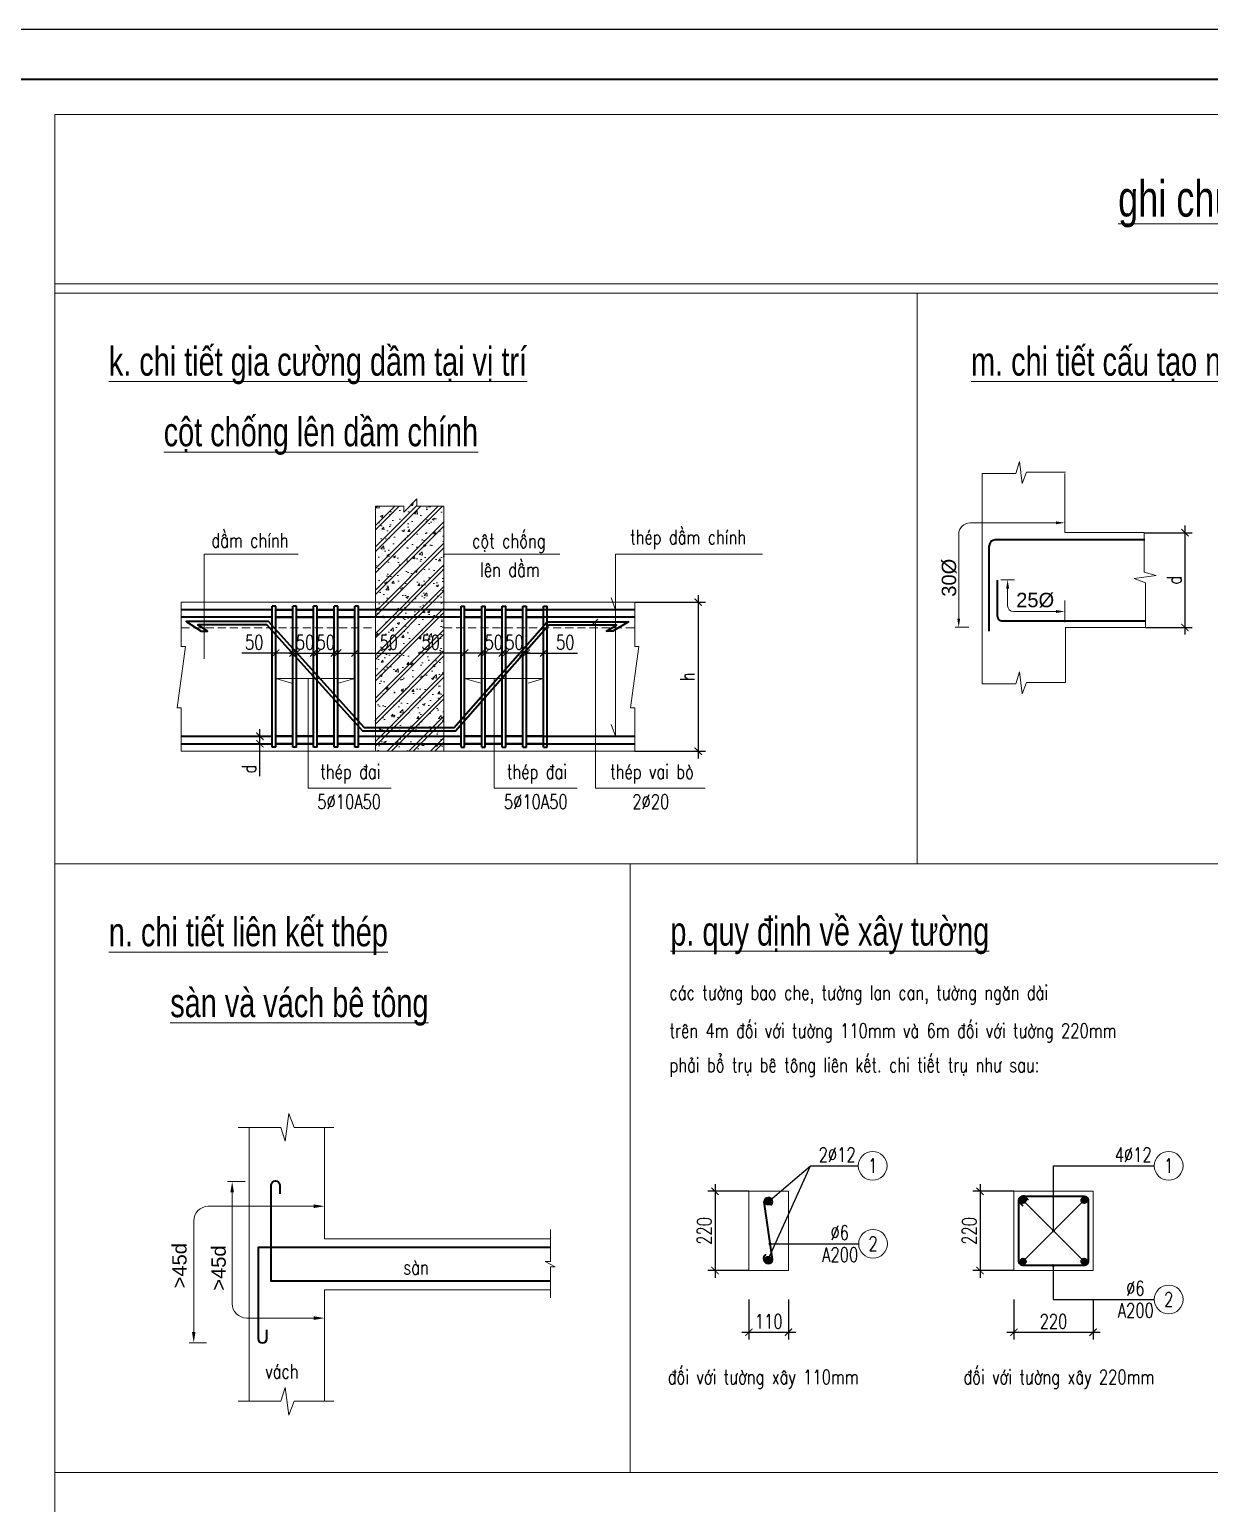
# Model space of a CAD drawing. Extents: x -1855204 to -1466800, y -1308584 to -996495.
# Drawn here: x -1638898 to -1622489, y -1038161 to -1017655 of the extents above; entities that cross this region are included whole.
import ezdxf
from ezdxf.enums import TextEntityAlignment as Align

# ---------------------------------------------------------------- set-up
doc = ezdxf.new("R2010")
doc.units = 0
doc.header["$LTSCALE"] = 150
doc.header["$PDMODE"] = 35
doc.linetypes.add('HIDDEN', pattern=[0.375, 0.25, -0.125])
doc.layers.get('Defpoints').update_dxf_attribs({"lineweight": 18})
for name, color, linetype, lineweight in [('05.Text', 253, 'Continuous', 18), ('11.Khung bo', 32, 'Continuous', 50), ('12.Khung', 36, 'Continuous', 25), ('LS-DIM', 251, 'Continuous', 13), ('LS-HATCH', 147, 'Continuous', 9), ('LS-TEXT', 60, 'Continuous', 20), ('LS-THAY', 7, 'Continuous', 20), ('LS-THEP', 3, 'Continuous', 35)]:
    doc.layers.add(name, color=color, linetype=linetype, lineweight=lineweight)
doc.layers.add('DIM', color=1, linetype='Continuous')
doc.styles.add('KCVN-LEADER', font='vnromadi.shx', dxfattribs={"width": 0.7, "height": 4})
doc.styles.add('romans.shx', font='romans.shx', dxfattribs={"width": 0.75, "bigfont": 'vns.shx'})
doc.styles.add('TRAC', font='')
doc.styles.add('vnsimpli', font='vnsimli.shx', dxfattribs={"width": 0.75})
doc.styles.get('TRAC').set_extended_font_data('VNI-Helve')
doc.dimstyles.new('D100(200)', dxfattribs={"dimtxt": 200, "dimasz": 100, "dimexe": 100, "dimexo": 0, "dimgap": 50, "dimtad": 1, "dimdec": 0, "dimdsep": 46, "dimtxsty": 'vnsimpli', "dimblk": 'ARCHTICK', "dimcen": 1, "dimdle": 100, "dimclrd": 256, "dimclre": 256, "dimclrt": 60, "dimadec": 0, "dimazin": 0, "dimtfac": 1, "dimtdec": 0, "dimtmove": 0, "dimatfit": 3, "dimfxl": 1, "dimarcsym": 0})
doc.dimstyles.new('D20', dxfattribs={"dimscale": 0, "dimtxt": 200, "dimasz": 100, "dimexe": 100, "dimexo": 1, "dimgap": 50, "dimtad": 1, "dimdec": 0, "dimlfac": 0.2, "dimdsep": 46, "dimtxsty": 'vnsimpli', "dimblk1": 'ARCHTICK', "dimblk2": 'ARCHTICK', "dimsah": 1, "dimcen": 0, "dimdle": 100, "dimclrd": 256, "dimclre": 256, "dimclrt": 60, "dimadec": 0, "dimazin": 0, "dimtfac": 0.004, "dimtdec": 0, "dimtmove": 0, "dimatfit": 3, "dimldrblk": 'ARCHTICK', "dimfxl": 1, "dimtolj": 1, "dimarcsym": 0})
doc.dimstyles.new('D25', dxfattribs={"dimscale": 0, "dimtxt": 200, "dimasz": 100, "dimexe": 100, "dimexo": 0, "dimgap": 50, "dimtad": 1, "dimdec": 0, "dimlfac": 0.25, "dimdsep": 46, "dimtxsty": 'vnsimpli', "dimblk1": 'ARCHTICK', "dimblk2": 'ARCHTICK', "dimsah": 1, "dimcen": 0, "dimdle": 100, "dimclrd": 256, "dimclre": 256, "dimclrt": 60, "dimadec": 0, "dimazin": 0, "dimtfac": 0.004, "dimtdec": 0, "dimtix": 1, "dimtmove": 2, "dimatfit": 3, "dimldrblk": 'ARCHTICK', "dimfxl": 1, "dimtolj": 1, "dimarcsym": 0})
doc.dimstyles.new('LS.GHI CHU', dxfattribs={"dimtxt": 200, "dimasz": 120, "dimexe": 120, "dimexo": 120, "dimgap": 80, "dimtad": 1, "dimdec": 0, "dimzin": 0, "dimdsep": 46, "dimtxsty": 'romans.shx', "dimblk": 'ARCHTICK', "dimcen": 0.09, "dimdle": 120, "dimclrd": 256, "dimclre": 8, "dimclrt": 7, "dimadec": 0, "dimazin": 0, "dimtfac": 1, "dimtdec": 0, "dimtofl": 0, "dimtmove": 0, "dimatfit": 3, "dimldrblk": 'ARCHTICK', "dimfxl": 1, "dimtolj": 1, "dimtzin": 0, "dimarcsym": 0})

# ---------------------------------------------------------------- blocks, each defined once
blk = doc.blocks.new('_ArchTick')
at = {"layer": 'DIM', "color": 0, "const_width": 0.15}
blk.add_lwpolyline([(-0.5, -0.5), (0.5, 0.5)], dxfattribs=at)
blk = doc.blocks.new('*D130')
at = {"layer": 'Defpoints', "color": 0, "transparency": 16777216}
for p in [(-1636512, -1027487), (-1635694, -1027487), (-1636512, -1027590)]:
    blk.add_point(p, dxfattribs=at)
at = {"layer": 'LS-DIM', "lineweight": -2, "transparency": 16777216}
for p, q in [((-1636512, -1027487), (-1635594, -1027487)), ((-1635694, -1027690), (-1635694, -1027387)), ((-1636512, -1027590), (-1635594, -1027590)), ((-1635694, -1028041), (-1635694, -1027590))]:
    blk.add_line(p, q, dxfattribs=at)
at = {"layer": 'LS-DIM', "lineweight": -2, "transparency": 16777216, "xscale": 100, "yscale": 100, "zscale": 100}
for p, rotation in [((-1635694, -1027487), 90), ((-1635694, -1027590), 270)]:
    blk.add_blockref('_ArchTick', p, dxfattribs=dict(at, rotation=rotation))
at = {"layer": 'LS-DIM', "color": 60, "transparency": 16777216, "insert": (-1635844, -1027941), "char_height": 200, "attachment_point": 5, "rotation": 90, "style": 'vnsimpli'}
blk.add_mtext('\\A1;d', dxfattribs=at)
blk = doc.blocks.new('*D131')
at = {"layer": 'Defpoints', "color": 0, "transparency": 16777216}
for p in [(-1630482, -1025622), (-1630482, -1027696), (-1629599, -1027696)]:
    blk.add_point(p, dxfattribs=at)
at = {"layer": 'LS-DIM', "lineweight": -2, "transparency": 16777216}
for p, q in [((-1630482, -1025622), (-1629499, -1025622)), ((-1629599, -1025522), (-1629599, -1027796)), ((-1630482, -1027696), (-1629499, -1027696))]:
    blk.add_line(p, q, dxfattribs=at)
at = {"layer": 'LS-DIM', "lineweight": -2, "transparency": 16777216, "xscale": 100, "yscale": 100, "zscale": 100}
for p, rotation in [((-1629599, -1025622), 90), ((-1629599, -1027696), 270)]:
    blk.add_blockref('_ArchTick', p, dxfattribs=dict(at, rotation=rotation))
at = {"layer": 'LS-DIM', "color": 60, "transparency": 16777216, "insert": (-1629749, -1026659), "char_height": 200, "attachment_point": 5, "rotation": 90, "style": 'vnsimpli'}
blk.add_mtext('h', dxfattribs=at)
blk = doc.blocks.new('*D132')
at = {"layer": 'Defpoints', "color": 0, "transparency": 16777216}
for p in [(-1631987, -1026329), (-1631987, -1026475), (-1631749, -1026475)]:
    blk.add_point(p, dxfattribs=at)
at = {"layer": 'LS-DIM', "lineweight": -2, "transparency": 16777216}
for p, q in [((-1631987, -1026475), (-1631987, -1026229)), ((-1631749, -1026475), (-1631749, -1026229)), ((-1631987, -1026329), (-1631649, -1026329)), ((-1631749, -1026329), (-1631277, -1026329))]:
    blk.add_line(p, q, dxfattribs=at)
at = {"layer": 'LS-DIM', "lineweight": -2, "transparency": 16777216, "xscale": 100, "yscale": 100, "zscale": 100, "rotation": 180}
blk.add_blockref('_ArchTick', (-1631987, -1026329), dxfattribs=at)
at = {"layer": 'LS-DIM', "lineweight": -2, "transparency": 16777216, "xscale": 100, "yscale": 100, "zscale": 100}
blk.add_blockref('_ArchTick', (-1631749, -1026329), dxfattribs=at)
at = {"layer": 'LS-DIM', "color": 60, "transparency": 16777216, "insert": (-1631448, -1026179), "char_height": 200, "attachment_point": 5, "style": 'vnsimpli'}
blk.add_mtext('50', dxfattribs=at)
blk = doc.blocks.new('*D133')
at = {"layer": 'Defpoints', "color": 0, "transparency": 16777216}
for p in [(-1632848, -1026475), (-1632610, -1026329), (-1632610, -1026475)]:
    blk.add_point(p, dxfattribs=at)
at = {"layer": 'LS-DIM', "lineweight": -2, "transparency": 16777216}
for p, q in [((-1632848, -1026475), (-1632848, -1026229)), ((-1632610, -1026475), (-1632610, -1026229)), ((-1632848, -1026329), (-1633491, -1026329)), ((-1632610, -1026329), (-1632948, -1026329))]:
    blk.add_line(p, q, dxfattribs=at)
at = {"layer": 'LS-DIM', "lineweight": -2, "transparency": 16777216, "xscale": 100, "yscale": 100, "zscale": 100, "rotation": 180}
blk.add_blockref('_ArchTick', (-1632848, -1026329), dxfattribs=at)
at = {"layer": 'LS-DIM', "lineweight": -2, "transparency": 16777216, "xscale": 100, "yscale": 100, "zscale": 100}
blk.add_blockref('_ArchTick', (-1632610, -1026329), dxfattribs=at)
at = {"layer": 'LS-DIM', "color": 60, "transparency": 16777216, "insert": (-1633320, -1026179), "char_height": 200, "attachment_point": 5, "style": 'vnsimpli'}
blk.add_mtext('50', dxfattribs=at)
blk = doc.blocks.new('*D134')
at = {"layer": 'Defpoints', "color": 0, "transparency": 16777216}
for p in [(-1632274, -1026329), (-1632274, -1026475), (-1632036, -1026475)]:
    blk.add_point(p, dxfattribs=at)
at = {"layer": 'LS-DIM', "lineweight": -2, "transparency": 16777216}
for p, q in [((-1632274, -1026475), (-1632274, -1026229)), ((-1632036, -1026475), (-1632036, -1026229)), ((-1631936, -1026329), (-1632374, -1026329))]:
    blk.add_line(p, q, dxfattribs=at)
at = {"layer": 'LS-DIM', "lineweight": -2, "transparency": 16777216, "xscale": 100, "yscale": 100, "zscale": 100, "rotation": 180}
blk.add_blockref('_ArchTick', (-1632274, -1026329), dxfattribs=at)
at = {"layer": 'LS-DIM', "lineweight": -2, "transparency": 16777216, "xscale": 100, "yscale": 100, "zscale": 100}
blk.add_blockref('_ArchTick', (-1632036, -1026329), dxfattribs=at)
at = {"layer": 'LS-DIM', "color": 60, "transparency": 16777216, "insert": (-1632155, -1026179), "char_height": 200, "attachment_point": 5, "style": 'vnsimpli'}
blk.add_mtext('50', dxfattribs=at)
blk = doc.blocks.new('*D135')
at = {"layer": 'Defpoints', "color": 0, "transparency": 16777216}
for p in [(-1632561, -1026329), (-1632561, -1026475), (-1632323, -1026475)]:
    blk.add_point(p, dxfattribs=at)
at = {"layer": 'LS-DIM', "lineweight": -2, "transparency": 16777216}
for p, q in [((-1632561, -1026475), (-1632561, -1026229)), ((-1632323, -1026475), (-1632323, -1026229)), ((-1632223, -1026329), (-1632661, -1026329))]:
    blk.add_line(p, q, dxfattribs=at)
at = {"layer": 'LS-DIM', "lineweight": -2, "transparency": 16777216, "xscale": 100, "yscale": 100, "zscale": 100, "rotation": 180}
blk.add_blockref('_ArchTick', (-1632561, -1026329), dxfattribs=at)
at = {"layer": 'LS-DIM', "lineweight": -2, "transparency": 16777216, "xscale": 100, "yscale": 100, "zscale": 100}
blk.add_blockref('_ArchTick', (-1632323, -1026329), dxfattribs=at)
at = {"layer": 'LS-DIM', "color": 60, "transparency": 16777216, "insert": (-1632442, -1026179), "char_height": 200, "attachment_point": 5, "style": 'vnsimpli'}
blk.add_mtext('50', dxfattribs=at)
blk = doc.blocks.new('*D136')
at = {"layer": 'Defpoints', "color": 0, "transparency": 16777216}
for p in [(-1635473, -1026475), (-1635234, -1026329), (-1635234, -1026475)]:
    blk.add_point(p, dxfattribs=at)
at = {"layer": 'LS-DIM', "lineweight": -2, "transparency": 16777216}
for p, q in [((-1635473, -1026475), (-1635473, -1026229)), ((-1635234, -1026475), (-1635234, -1026229)), ((-1635473, -1026329), (-1635945, -1026329)), ((-1635234, -1026329), (-1635573, -1026329))]:
    blk.add_line(p, q, dxfattribs=at)
at = {"layer": 'LS-DIM', "lineweight": -2, "transparency": 16777216, "xscale": 100, "yscale": 100, "zscale": 100, "rotation": 180}
blk.add_blockref('_ArchTick', (-1635473, -1026329), dxfattribs=at)
at = {"layer": 'LS-DIM', "lineweight": -2, "transparency": 16777216, "xscale": 100, "yscale": 100, "zscale": 100}
blk.add_blockref('_ArchTick', (-1635234, -1026329), dxfattribs=at)
at = {"layer": 'LS-DIM', "color": 60, "transparency": 16777216, "insert": (-1635773, -1026179), "char_height": 200, "attachment_point": 5, "style": 'vnsimpli'}
blk.add_mtext('50', dxfattribs=at)
blk = doc.blocks.new('*D137')
at = {"layer": 'Defpoints', "color": 0, "transparency": 16777216}
for p in [(-1634612, -1026329), (-1634612, -1026475), (-1634373, -1026475)]:
    blk.add_point(p, dxfattribs=at)
at = {"layer": 'LS-DIM', "lineweight": -2, "transparency": 16777216}
for p, q in [((-1634612, -1026475), (-1634612, -1026229)), ((-1634373, -1026475), (-1634373, -1026229)), ((-1634612, -1026329), (-1634273, -1026329)), ((-1634373, -1026329), (-1633730, -1026329))]:
    blk.add_line(p, q, dxfattribs=at)
at = {"layer": 'LS-DIM', "lineweight": -2, "transparency": 16777216, "xscale": 100, "yscale": 100, "zscale": 100, "rotation": 180}
blk.add_blockref('_ArchTick', (-1634612, -1026329), dxfattribs=at)
at = {"layer": 'LS-DIM', "lineweight": -2, "transparency": 16777216, "xscale": 100, "yscale": 100, "zscale": 100}
blk.add_blockref('_ArchTick', (-1634373, -1026329), dxfattribs=at)
at = {"layer": 'LS-DIM', "color": 60, "transparency": 16777216, "insert": (-1633902, -1026179), "char_height": 200, "attachment_point": 5, "style": 'vnsimpli'}
blk.add_mtext('50', dxfattribs=at)
blk = doc.blocks.new('*D138')
at = {"layer": 'Defpoints', "color": 0, "transparency": 16777216}
for p in [(-1635186, -1026475), (-1634947, -1026329), (-1634947, -1026475)]:
    blk.add_point(p, dxfattribs=at)
at = {"layer": 'LS-DIM', "lineweight": -2, "transparency": 16777216}
for p, q in [((-1635186, -1026475), (-1635186, -1026229)), ((-1634947, -1026475), (-1634947, -1026229)), ((-1635286, -1026329), (-1634847, -1026329))]:
    blk.add_line(p, q, dxfattribs=at)
at = {"layer": 'LS-DIM', "lineweight": -2, "transparency": 16777216, "xscale": 100, "yscale": 100, "zscale": 100, "rotation": 180}
blk.add_blockref('_ArchTick', (-1635186, -1026329), dxfattribs=at)
at = {"layer": 'LS-DIM', "lineweight": -2, "transparency": 16777216, "xscale": 100, "yscale": 100, "zscale": 100}
blk.add_blockref('_ArchTick', (-1634947, -1026329), dxfattribs=at)
at = {"layer": 'LS-DIM', "color": 60, "transparency": 16777216, "insert": (-1635067, -1026179), "char_height": 200, "attachment_point": 5, "style": 'vnsimpli'}
blk.add_mtext('50', dxfattribs=at)
blk = doc.blocks.new('*D139')
at = {"layer": 'Defpoints', "color": 0, "transparency": 16777216}
for p in [(-1634899, -1026475), (-1634660, -1026329), (-1634660, -1026475)]:
    blk.add_point(p, dxfattribs=at)
at = {"layer": 'LS-DIM', "lineweight": -2, "transparency": 16777216}
for p, q in [((-1634899, -1026475), (-1634899, -1026229)), ((-1634660, -1026475), (-1634660, -1026229)), ((-1634999, -1026329), (-1634560, -1026329))]:
    blk.add_line(p, q, dxfattribs=at)
at = {"layer": 'LS-DIM', "lineweight": -2, "transparency": 16777216, "xscale": 100, "yscale": 100, "zscale": 100, "rotation": 180}
blk.add_blockref('_ArchTick', (-1634899, -1026329), dxfattribs=at)
at = {"layer": 'LS-DIM', "lineweight": -2, "transparency": 16777216, "xscale": 100, "yscale": 100, "zscale": 100}
blk.add_blockref('_ArchTick', (-1634660, -1026329), dxfattribs=at)
at = {"layer": 'LS-DIM', "color": 60, "transparency": 16777216, "insert": (-1634779, -1026179), "char_height": 200, "attachment_point": 5, "style": 'vnsimpli'}
blk.add_mtext('50', dxfattribs=at)
blk = doc.blocks.new('*D54')
at = {"layer": 'Defpoints', "color": 0, "transparency": 16777216}
for p in [(-1623397, -1024655), (-1623373, -1025973), (-1622830, -1025973)]:
    blk.add_point(p, dxfattribs=at)
at = {"layer": 'LS-DIM', "lineweight": -2, "transparency": 16777216}
for p, q in [((-1623397, -1024655), (-1622730, -1024655)), ((-1622830, -1024555), (-1622830, -1026073)), ((-1623373, -1025973), (-1622730, -1025973))]:
    blk.add_line(p, q, dxfattribs=at)
at = {"layer": 'LS-DIM', "lineweight": -2, "transparency": 16777216, "xscale": 100, "yscale": 100, "zscale": 100}
for p, rotation in [((-1622830, -1024655), 90), ((-1622830, -1025973), 270)]:
    blk.add_blockref('_ArchTick', p, dxfattribs=dict(at, rotation=rotation))
at = {"layer": 'LS-DIM', "color": 60, "transparency": 16777216, "insert": (-1622980, -1025314), "char_height": 200, "attachment_point": 5, "rotation": 90, "style": 'vnsimpli'}
blk.add_mtext('d', dxfattribs=at)
blk = doc.blocks.new('*D42')
at = {"layer": 'Defpoints', "color": 0, "transparency": 16777216}
for p in [(-1625208, -1035322), (-1624108, -1035322), (-1624108, -1035778)]:
    blk.add_point(p, dxfattribs=at)
at = {"layer": 'LS-DIM', "lineweight": -2, "transparency": 16777216}
for p, q in [((-1625208, -1035323), (-1625208, -1035878)), ((-1624108, -1035323), (-1624108, -1035878)), ((-1625308, -1035778), (-1624008, -1035778))]:
    blk.add_line(p, q, dxfattribs=at)
at = {"layer": 'LS-DIM', "lineweight": -2, "transparency": 16777216, "xscale": 100, "yscale": 100, "zscale": 100, "rotation": 180}
blk.add_blockref('_ArchTick', (-1625208, -1035778), dxfattribs=at)
at = {"layer": 'LS-DIM', "lineweight": -2, "transparency": 16777216, "xscale": 100, "yscale": 100, "zscale": 100}
blk.add_blockref('_ArchTick', (-1624108, -1035778), dxfattribs=at)
at = {"layer": 'LS-DIM', "color": 60, "transparency": 16777216, "insert": (-1624658, -1035628), "char_height": 200, "attachment_point": 5, "style": 'vnsimpli'}
blk.add_mtext('\\A1;220', dxfattribs=at)
blk = doc.blocks.new('*D43')
at = {"layer": 'Defpoints', "color": 0, "transparency": 16777216}
for p in [(-1625208, -1033817), (-1625680, -1034919), (-1625208, -1034919)]:
    blk.add_point(p, dxfattribs=at)
at = {"layer": 'LS-DIM', "lineweight": -2, "transparency": 16777216}
for p, q in [((-1625209, -1033817), (-1625780, -1033817)), ((-1625680, -1033717), (-1625680, -1035019)), ((-1625209, -1034919), (-1625780, -1034919))]:
    blk.add_line(p, q, dxfattribs=at)
at = {"layer": 'LS-DIM', "lineweight": -2, "transparency": 16777216, "xscale": 100, "yscale": 100, "zscale": 100}
for p, rotation in [((-1625680, -1033817), 90), ((-1625680, -1034919), 270)]:
    blk.add_blockref('_ArchTick', p, dxfattribs=dict(at, rotation=rotation))
at = {"layer": 'LS-DIM', "color": 60, "transparency": 16777216, "insert": (-1625830, -1034368), "char_height": 200, "attachment_point": 5, "rotation": 90, "style": 'vnsimpli'}
blk.add_mtext('\\A1;220', dxfattribs=at)
blk = doc.blocks.new('cotthep')
at = {"layer": 'LS-THAY'}
blk.add_circle((-250, 0), 250, dxfattribs=at)
at = {"layer": 'LS-TEXT', "style": 'vnsimpli', "width": 0.75}
for tag, p in [('24`25', (446, 69)), ('10', (-250, -123)), ('A200', (440, -316))]:
    blk.add_attdef(tag, text='', height=250, dxfattribs=at).set_placement(p, align=Align.CENTER)
blk = doc.blocks.new('THEP DAM')
at = {"layer": 'LS-THEP'}
for p, q in [((-0.6, 0), (0.6, 0)), ((-0.42, 0.42), (0.42, -0.42)), ((-0.42, -0.42), (0.42, 0.42)), ((0, 0.6), (0, -0.6))]:
    blk.add_line(p, q, dxfattribs=at)
blk.add_circle((0, 0), 0.6, dxfattribs=at)
blk = doc.blocks.new('*D44')
at = {"layer": 'Defpoints', "color": 0, "transparency": 16777216}
for p in [(-1628893, -1035322), (-1628343, -1035322), (-1628343, -1035778)]:
    blk.add_point(p, dxfattribs=at)
at = {"layer": 'LS-DIM', "lineweight": -2, "transparency": 16777216}
for p, q in [((-1628893, -1035323), (-1628893, -1035878)), ((-1628343, -1035323), (-1628343, -1035878)), ((-1628993, -1035778), (-1628243, -1035778))]:
    blk.add_line(p, q, dxfattribs=at)
at = {"layer": 'LS-DIM', "lineweight": -2, "transparency": 16777216, "xscale": 100, "yscale": 100, "zscale": 100, "rotation": 180}
blk.add_blockref('_ArchTick', (-1628893, -1035778), dxfattribs=at)
at = {"layer": 'LS-DIM', "lineweight": -2, "transparency": 16777216, "xscale": 100, "yscale": 100, "zscale": 100}
blk.add_blockref('_ArchTick', (-1628343, -1035778), dxfattribs=at)
at = {"layer": 'LS-DIM', "color": 60, "transparency": 16777216, "insert": (-1628618, -1035628), "char_height": 200, "attachment_point": 5, "style": 'vnsimpli'}
blk.add_mtext('\\A1;110', dxfattribs=at)
blk = doc.blocks.new('*D45')
at = {"layer": 'Defpoints', "color": 0, "transparency": 16777216}
for p in [(-1628893, -1033817), (-1629365, -1034919), (-1628893, -1034919)]:
    blk.add_point(p, dxfattribs=at)
at = {"layer": 'LS-DIM', "lineweight": -2, "transparency": 16777216}
for p, q in [((-1628894, -1033817), (-1629465, -1033817)), ((-1629365, -1033717), (-1629365, -1035019)), ((-1628894, -1034919), (-1629465, -1034919))]:
    blk.add_line(p, q, dxfattribs=at)
at = {"layer": 'LS-DIM', "lineweight": -2, "transparency": 16777216, "xscale": 100, "yscale": 100, "zscale": 100}
for p, rotation in [((-1629365, -1033817), 90), ((-1629365, -1034919), 270)]:
    blk.add_blockref('_ArchTick', p, dxfattribs=dict(at, rotation=rotation))
at = {"layer": 'LS-DIM', "color": 60, "transparency": 16777216, "insert": (-1629515, -1034368), "char_height": 200, "attachment_point": 5, "rotation": 90, "style": 'vnsimpli'}
blk.add_mtext('\\A1;220', dxfattribs=at)
blk = doc.blocks.new('100')
at = {"layer": '11.Khung bo', "const_width": 26.7}
blk.add_lwpolyline([(1860913, -945240), (1860913, -916940), (1896063, -916940), (1896063, -945240)], close=True, dxfattribs=at)
at = {"layer": '12.Khung', "color": 1}
blk.add_lwpolyline([(1901579, -945940), (1901579, -916240), (1859580, -916240), (1859580, -945940)], close=True, dxfattribs=at)

msp = doc.modelspace()

# ---------------------------------------------------------------- hatches: boundary and pattern name
at = {"layer": 'LS-HATCH'}
h = msp.add_hatch(dxfattribs=at)
h.set_pattern_fill('CHAU-01', color=256, scale=50, style=0, pattern_type=2)
h.set_pattern_definition([(50, (-1647788.47, 12303.64), (358.63009, -31.37607), [37.5, -412.5]), (355, (-1647788.47, 12303.64), (-69.37567, 376.09607), [30, -330]), (100.4514, (-1647758.6, 12301.03), (289.25469, 344.71977), [31.8701, -350.57106]), (46.1842, (-1647788.47, 12403.64), (533.62052, -82.7595), [56.25, -618.75]), (96.6356, (-1647744, 12396.74), (467.33135, 487.05894), [47.80514, -525.8565]), (351.1842, (-1647788.47, 12403.64), (467.33097, 487.0593), [45, -495]), (21, (-1647738.47, 12378.64), (298.45353, -201.309445), [37.5, -412.5]), (326, (-1647738.47, 12378.64), (121.65767, 362.57502), [30, -330]), (71.4514, (-1647713.6, 12361.86), (420.11131, 161.26525), [31.8701, -350.57106]), (37.5, (-1647788.47, 12303.64), (6.079928, 166.446927), [0, -326, 0, -335, 0, -331.25]), (7.5, (-1647788.47, 12303.64), (131.53477, 197.205856), [0, -191, 0, -318.5, 0, -126.25]), (327.5, (-1647899.97, 12303.64), (266.911218, -11.277436), [0, -125, 0, -390, 0, -517.5]), (317.5, (-1647949.97, 12303.64), (291.593085, 50.05249), [0, -162.5, 0, -259, 0, -367.5]), (45, (-1647788.47, 12303.64), (-150.26019, 150.26019), []), (45, (-1647788.47, 12364.9), (-150.26019, 150.26019), [])])
h.paths.add_polyline_path([(-1633134.3, -1024284), (-1633511.1, -1024284), (-1633511.1, -1024184.7), (-1633694.7, -1024368), (-1633694.7, -1024284), (-1634087.2, -1024284), (-1634087.2, -1027696.1), (-1633134.3, -1027696.1)])

# ---------------------------------------------------------------- linework, layer by layer
at = {"layer": 'LS-DIM'}
for p, q in [((-1624501.3, -1024471.7), (-1624501.3, -1024467.3)), ((-1625976.4, -1025850.2), (-1625976.4, -1024678.8)), ((-1624622.1, -1024517.7), (-1625815.3, -1024517.7)), ((-1636469, -1024955.4), (-1636469, -1026410.2)), ((-1635159.7, -1024955.4), (-1636469, -1024955.4)), ((-1631523.8, -1024955.4), (-1633134.3, -1024955.4)), ((-1630748.8, -1024955.4), (-1630748.8, -1027486.7)), ((-1628707, -1024955.4), (-1630748.8, -1024955.4)), ((-1625390.9, -1025310.7), (-1625200.7, -1025310.7)), ((-1625296.4, -1025431.6), (-1625296.4, -1025671.4)), ((-1624501.3, -1025900.4), (-1624501.3, -1025600.7)), ((-1631063.7, -1025925.4), (-1630993.5, -1025859.2)), ((-1624622.1, -1025751.9), (-1625215.8, -1025751.9)), ((-1625833.4, -1025971), (-1626026.7, -1025971)), ((-1635472.8, -1026685.1), (-1634373.2, -1026685.1)), ((-1631748.7, -1026685.1), (-1632848.3, -1026685.1))]:
    msp.add_line(p, q, dxfattribs=at)
at = {"layer": 'LS-DIM', "linetype": 'ByBlock'}
for p, q in [((-1630748.8, -1025727.5), (-1630810.9, -1025562.4)), ((-1635472.8, -1026685.1), (-1635256.7, -1026747.2)), ((-1634373.2, -1026685.1), (-1634600, -1026747.2)), ((-1632848.3, -1026685.1), (-1632621.5, -1026747.2)), ((-1631748.7, -1026685.1), (-1631964.8, -1026747.2)), ((-1630748.8, -1027486.7), (-1630810.9, -1027321.6))]:
    msp.add_line(p, q, dxfattribs=at)
at = {"layer": 'LS-DIM', "ltscale": 0.01}
for p, q in [((-1624231.8, -1033942.5), (-1625082.4, -1034792.5)), ((-1625082.4, -1033942.5), (-1624231.8, -1034792.5))]:
    msp.add_line(p, q, dxfattribs=at)
at = {"layer": 'LS-DIM'}
for points in [[(-1625651.7, -1023833.5), (-1625181.4, -1023833.5), (-1625132.1, -1023666.3), (-1625092.7, -1023971.2), (-1625033.7, -1023813.9), (-1624493.4, -1023813.9)], [(-1623396.8, -1024654.7), (-1623396.8, -1025203.4), (-1623229.5, -1025252.7), (-1623534.5, -1025292), (-1623377.1, -1025351.1), (-1623377.1, -1025973.1)], [(-1636786.7, -1027696.1), (-1636786.7, -1027092.1), (-1636843.7, -1027092.1), (-1636729.8, -1026240.4), (-1636786.7, -1026240.4), (-1636786.7, -1025621.8)], [(-1630481.5, -1027696.1), (-1630481.5, -1027092.1), (-1630538.5, -1027092.1), (-1630424.6, -1026240.4), (-1630481.5, -1026240.4), (-1630481.5, -1025621.8)], [(-1629503.5, -1028211.3), (-1631029.2, -1028211.3), (-1631029.2, -1025892.9)], [(-1633870.5, -1028211.3), (-1635022.1, -1028211.3), (-1635022.1, -1026685.1)], [(-1631282, -1028211.3), (-1632434, -1028211.3), (-1632434, -1026685.1)], [(-1625651.7, -1026756.9), (-1625181.4, -1026756.9), (-1625132.1, -1026589.6), (-1625092.7, -1026894.6), (-1625033.7, -1026737.2), (-1624493.4, -1026737.2)], [(-1635994.5, -1032928.3), (-1635403.9, -1032928.3), (-1635342.1, -1033119.8), (-1635292.6, -1032736.8), (-1635218.4, -1032928.3), (-1634666.6, -1032928.3)], [(-1635900.1, -1033681.7), (-1636142.8, -1033681.7)], [(-1631654.8, -1034346.9), (-1631654.8, -1034793.4), (-1631727.5, -1034793.4), (-1631588, -1034866.2), (-1631654.8, -1034866.2), (-1631654.8, -1035297.3)], [(-1636434.7, -1035924.4), (-1636677.4, -1035924.4)], [(-1635994.5, -1036738.7), (-1635403.9, -1036738.7), (-1635342.1, -1036547.2), (-1635292.6, -1036930.2), (-1635218.4, -1036738.7), (-1634666.6, -1036738.7)]]:
    msp.add_lwpolyline(points, dxfattribs=at)
for points in [[(-1634945.1, -1035581.1), (-1635877.3, -1035581.1, -0.4142136), (-1636079.6, -1035378.8), (-1636079.6, -1033833.4)], [(-1634945.1, -1034025), (-1636411.9, -1034025, 0.4142136), (-1636614.2, -1034227.3), (-1636614.2, -1035772.7)]]:
    msp.add_lwpolyline(points, format="xyb", dxfattribs=at)
for centre, radius, start, end in [((-1625815.3, -1024678.8), 161.1, 90, 180), ((-1625215.8, -1025671.4), 80.5, 180, 270)]:
    msp.add_arc(centre, radius, start, end, dxfattribs=at)
for points in [[(-1624622.1, -1024497.6), (-1624622.1, -1024537.8), (-1624501.3, -1024517.7)], [(-1625316.5, -1025431.6), (-1625276.2, -1025431.6), (-1625296.4, -1025310.7)], [(-1625996.5, -1025850.2), (-1625956.3, -1025850.2), (-1625976.4, -1025971)], [(-1624622.1, -1025731.8), (-1624622.1, -1025772), (-1624501.3, -1025751.9)], [(-1636104.9, -1033833.4), (-1636054.3, -1033833.4), (-1636079.6, -1033681.7)], [(-1634945.1, -1033999.7), (-1634945.1, -1034050.3), (-1634793.4, -1034025)], [(-1634945.1, -1035606.4), (-1634945.1, -1035555.8), (-1634793.4, -1035581.1)], [(-1636639.5, -1035772.7), (-1636588.9, -1035772.7), (-1636614.2, -1035924.4)]]:
    msp.add_solid(points, dxfattribs=at)
at = {"layer": 'LS-THAY'}
for p, q in [((-1638545.3, -1021191.2), (-1605655.8, -1021191.2)), ((-1638545.3, -1021321.3), (-1605655.8, -1021321.3)), ((-1626555.1, -1029259.5), (-1626555.1, -1021321.3)), ((-1625651.7, -1026756.9), (-1625651.7, -1023833.5)), ((-1624501.3, -1024654.7), (-1624501.3, -1023831.4)), ((-1634087.2, -1024284), (-1634087.2, -1027696.1)), ((-1633134.3, -1027696.1), (-1633134.3, -1024284)), ((-1624501.3, -1024654.7), (-1623396.8, -1024654.7)), ((-1636786.7, -1025621.8), (-1630481.5, -1025621.8)), ((-1624493.4, -1025973.1), (-1623373.2, -1025973.1)), ((-1624493.4, -1026737.2), (-1624493.4, -1025973.1)), ((-1636786.7, -1027696.1), (-1630481.5, -1027696.1)), ((-1634087.2, -1027696.1), (-1633134.3, -1027696.1)), ((-1638545.3, -1029259.5), (-1605655.8, -1029259.5)), ((-1630545.2, -1029259.5), (-1630545.2, -1037730)), ((-1635841.3, -1032928.3), (-1635841.3, -1036738.7)), ((-1634793.4, -1032928.3), (-1634793.4, -1034478.7)), ((-1634793.4, -1033961.8), (-1634793.4, -1034257.5)), ((-1634793.4, -1033967.3), (-1634793.4, -1033961.8)), ((-1634793.4, -1034478.7), (-1631654.8, -1034478.7)), ((-1634793.4, -1035188.3), (-1634793.4, -1036738.7)), ((-1634793.4, -1035188.3), (-1631654.8, -1035188.3)), ((-1634793.4, -1035644.3), (-1634793.4, -1035348.6)), ((-1638545.3, -1037730), (-1622100.6, -1037730))]:
    msp.add_line(p, q, dxfattribs=at)
at = {"layer": 'LS-THAY', "linetype": 'HIDDEN', "ltscale": 3}
for p, q in [((-1636786.7, -1025977.7), (-1634087.2, -1025977.7)), ((-1633134.3, -1025977.7), (-1630481.5, -1025977.7))]:
    msp.add_line(p, q, dxfattribs=at)
at = {"layer": 'LS-THAY'}
for points in [[(-1638545.3, -1018838.5), (-1605655.8, -1018838.5), (-1605655.8, -1046205.7), (-1638545.3, -1046205.7)], [(-1628893.1, -1034918.5), (-1628343.1, -1034918.5), (-1628343.1, -1033816.5), (-1628893.1, -1033816.5)], [(-1625208.4, -1034918.5), (-1624108.4, -1034918.5), (-1624108.4, -1033816.5), (-1625208.4, -1033816.5)]]:
    msp.add_lwpolyline(points, close=True, dxfattribs=at)
msp.add_lwpolyline([(-1633134.3, -1024284), (-1633511.1, -1024284), (-1633511.1, -1024184.7), (-1633694.7, -1024368), (-1633694.7, -1024284), (-1634087.2, -1024284), (-1634087.2, -1027696.1), (-1633134.3, -1027696.1), (-1633134.3, -1024284)], dxfattribs=at)
at = {"layer": 'LS-THEP'}
for p, q in [((-1625551.2, -1026026), (-1625551.2, -1024835.8)), ((-1623390.4, -1024755.2), (-1625470.6, -1024755.2)), ((-1625438.9, -1025820.9), (-1625438.9, -1025317.4)), ((-1635521.5, -1027639.2), (-1635521.5, -1025678.8)), ((-1635472.8, -1025678.8), (-1635521.5, -1025678.8)), ((-1635472.8, -1025678.8), (-1635521.5, -1025678.8)), ((-1635472.8, -1027639.2), (-1635472.8, -1025678.8)), ((-1635234.5, -1027639.2), (-1635234.5, -1025678.8)), ((-1635185.8, -1025678.8), (-1635234.5, -1025678.8)), ((-1635185.8, -1025678.8), (-1635234.5, -1025678.8)), ((-1635185.8, -1027639.2), (-1635185.8, -1025678.8)), ((-1634947.4, -1027639.2), (-1634947.4, -1025678.8)), ((-1634898.7, -1025678.8), (-1634947.4, -1025678.8)), ((-1634898.7, -1027639.2), (-1634898.7, -1025678.8)), ((-1634660.3, -1027639.2), (-1634660.3, -1025678.8)), ((-1634611.6, -1025678.8), (-1634660.3, -1025678.8)), ((-1634611.6, -1027639.2), (-1634611.6, -1025678.8)), ((-1634373.2, -1027639.2), (-1634373.2, -1025678.8)), ((-1634324.5, -1025678.8), (-1634373.2, -1025678.8)), ((-1634324.5, -1027639.2), (-1634324.5, -1025678.8)), ((-1632897, -1027639.2), (-1632897, -1025678.8)), ((-1632897, -1025678.8), (-1632848.3, -1025678.8)), ((-1632848.3, -1027639.2), (-1632848.3, -1025678.8)), ((-1632609.9, -1027639.2), (-1632609.9, -1025678.8)), ((-1632609.9, -1025678.8), (-1632561.2, -1025678.8)), ((-1632561.2, -1027639.2), (-1632561.2, -1025678.8)), ((-1632322.8, -1027639.2), (-1632322.8, -1025678.8)), ((-1632322.8, -1025678.8), (-1632274.1, -1025678.8)), ((-1632274.1, -1027639.2), (-1632274.1, -1025678.8)), ((-1632035.7, -1027639.2), (-1632035.7, -1025678.8)), ((-1632035.7, -1025678.8), (-1631987, -1025678.8)), ((-1632035.7, -1025678.8), (-1631987, -1025678.8)), ((-1631987, -1027639.2), (-1631987, -1025678.8)), ((-1631748.7, -1027639.2), (-1631748.7, -1025678.8)), ((-1631748.7, -1025678.8), (-1631700, -1025678.8)), ((-1631748.7, -1025678.8), (-1631700, -1025678.8)), ((-1631700, -1027639.2), (-1631700, -1025678.8)), ((-1635521.5, -1025727.5), (-1636786.7, -1025727.5)), ((-1635521.5, -1025831.2), (-1636786.7, -1025831.2)), ((-1635472.8, -1025727.5), (-1635234.5, -1025727.5)), ((-1635234.5, -1025727.5), (-1635472.8, -1025727.5)), ((-1635472.8, -1025831.2), (-1635234.5, -1025831.2)), ((-1635234.5, -1025831.2), (-1635472.8, -1025831.2)), ((-1635185.8, -1025727.5), (-1634947.4, -1025727.5)), ((-1634947.4, -1025727.5), (-1635185.8, -1025727.5)), ((-1635185.8, -1025831.2), (-1634947.4, -1025831.2)), ((-1634947.4, -1025831.2), (-1635185.8, -1025831.2)), ((-1634898.7, -1025727.5), (-1634660.3, -1025727.5)), ((-1634660.3, -1025727.5), (-1634898.7, -1025727.5)), ((-1634898.7, -1025831.2), (-1634660.3, -1025831.2)), ((-1634660.3, -1025831.2), (-1634898.7, -1025831.2)), ((-1634611.6, -1025727.5), (-1634373.2, -1025727.5)), ((-1634373.2, -1025727.5), (-1634611.6, -1025727.5)), ((-1634611.6, -1025831.2), (-1634373.2, -1025831.2)), ((-1634373.2, -1025831.2), (-1634611.6, -1025831.2)), ((-1632897, -1025727.5), (-1634324.5, -1025727.5)), ((-1632897, -1025831.2), (-1634324.5, -1025831.2)), ((-1632609.9, -1025727.5), (-1632848.3, -1025727.5)), ((-1632848.3, -1025727.5), (-1632609.9, -1025727.5)), ((-1632609.9, -1025831.2), (-1632848.3, -1025831.2)), ((-1632848.3, -1025831.2), (-1632609.9, -1025831.2)), ((-1632561.2, -1025727.5), (-1632322.8, -1025727.5)), ((-1632322.8, -1025727.5), (-1632561.2, -1025727.5)), ((-1632561.2, -1025831.2), (-1632322.8, -1025831.2)), ((-1632322.8, -1025831.2), (-1632561.2, -1025831.2)), ((-1632035.7, -1025727.5), (-1632274.1, -1025727.5)), ((-1632274.1, -1025727.5), (-1632035.7, -1025727.5)), ((-1632035.7, -1025831.2), (-1632274.1, -1025831.2)), ((-1632274.1, -1025831.2), (-1632035.7, -1025831.2)), ((-1631987, -1025727.5), (-1631748.7, -1025727.5)), ((-1631748.7, -1025727.5), (-1631987, -1025727.5)), ((-1631987, -1025831.2), (-1631748.7, -1025831.2)), ((-1631748.7, -1025831.2), (-1631987, -1025831.2)), ((-1630481.5, -1025727.5), (-1631946.7, -1025727.5)), ((-1630481.5, -1025831.2), (-1631946.7, -1025831.2)), ((-1625380.3, -1025879.6), (-1623377.1, -1025879.6)), ((-1636786.7, -1027486.7), (-1635521.5, -1027486.7)), ((-1635234.5, -1027486.7), (-1635472.8, -1027486.7)), ((-1635472.8, -1027486.7), (-1635234.5, -1027486.7)), ((-1634947.4, -1027486.7), (-1635185.8, -1027486.7)), ((-1635185.8, -1027486.7), (-1634947.4, -1027486.7)), ((-1634660.3, -1027486.7), (-1634898.7, -1027486.7)), ((-1634898.7, -1027486.7), (-1634660.3, -1027486.7)), ((-1634373.2, -1027486.7), (-1634611.6, -1027486.7)), ((-1634611.6, -1027486.7), (-1634373.2, -1027486.7)), ((-1634324.5, -1027486.7), (-1632897, -1027486.7)), ((-1632848.3, -1027486.7), (-1632609.9, -1027486.7)), ((-1632609.9, -1027486.7), (-1632848.3, -1027486.7)), ((-1632322.8, -1027486.7), (-1632561.2, -1027486.7)), ((-1632561.2, -1027486.7), (-1632322.8, -1027486.7)), ((-1632274.1, -1027486.7), (-1632035.7, -1027486.7)), ((-1632035.7, -1027486.7), (-1632274.1, -1027486.7)), ((-1631748.7, -1027486.7), (-1631987, -1027486.7)), ((-1631987, -1027486.7), (-1631748.7, -1027486.7)), ((-1631946.7, -1027486.7), (-1630481.5, -1027486.7)), ((-1636786.7, -1027590.5), (-1635521.5, -1027590.5)), ((-1635472.8, -1027639.2), (-1635521.5, -1027639.2)), ((-1635234.5, -1027590.5), (-1635472.8, -1027590.5)), ((-1635472.8, -1027590.5), (-1635234.5, -1027590.5)), ((-1635185.8, -1027639.2), (-1635234.5, -1027639.2)), ((-1634947.4, -1027590.5), (-1635185.8, -1027590.5)), ((-1635185.8, -1027590.5), (-1634947.4, -1027590.5)), ((-1634898.7, -1027639.2), (-1634947.4, -1027639.2)), ((-1634660.3, -1027590.5), (-1634898.7, -1027590.5)), ((-1634898.7, -1027590.5), (-1634660.3, -1027590.5)), ((-1634611.6, -1027639.2), (-1634660.3, -1027639.2)), ((-1634373.2, -1027590.5), (-1634611.6, -1027590.5)), ((-1634611.6, -1027590.5), (-1634373.2, -1027590.5)), ((-1634324.5, -1027639.2), (-1634373.2, -1027639.2)), ((-1634324.5, -1027590.5), (-1632897, -1027590.5)), ((-1632897, -1027639.2), (-1632848.3, -1027639.2)), ((-1632848.3, -1027590.5), (-1632609.9, -1027590.5)), ((-1632609.9, -1027590.5), (-1632848.3, -1027590.5)), ((-1632609.9, -1027639.2), (-1632561.2, -1027639.2)), ((-1632322.8, -1027590.5), (-1632561.2, -1027590.5)), ((-1632561.2, -1027590.5), (-1632322.8, -1027590.5)), ((-1632322.8, -1027639.2), (-1632274.1, -1027639.2)), ((-1632274.1, -1027590.5), (-1632035.7, -1027590.5)), ((-1632035.7, -1027590.5), (-1632274.1, -1027590.5)), ((-1632035.7, -1027639.2), (-1631987, -1027639.2)), ((-1631748.7, -1027590.5), (-1631987, -1027590.5)), ((-1631987, -1027590.5), (-1631748.7, -1027590.5)), ((-1631946.7, -1027590.5), (-1630481.5, -1027590.5)), ((-1631748.7, -1027639.2), (-1631700, -1027639.2)), ((-1625059.2, -1033886.5), (-1625082.4, -1033886.5)), ((-1625006.1, -1033939.7), (-1625059.2, -1033886.5)), ((-1628566.3, -1034765.2), (-1628683.1, -1033964.7)), ((-1625138.4, -1033942.5), (-1625138.4, -1033965.6)), ((-1625138.4, -1033965.6), (-1625085.2, -1034018.8))]:
    msp.add_line(p, q, dxfattribs=at)
for points in [[(-1632995.5, -1027367.5), (-1634241.2, -1027367.5), (-1635574.5, -1025889.6), (-1636717.7, -1025889.6), (-1636511.7, -1026025.7), (-1636424.7, -1026025.7), (-1636558.1, -1025937.6)], [(-1632995.5, -1027367.5), (-1631700, -1025892.9), (-1630570.3, -1025892.9), (-1630783.8, -1026025.7), (-1630873.8, -1026025.7), (-1630737.4, -1025940.9), (-1631678.3, -1025940.9), (-1632973.8, -1027415.5), (-1634262.6, -1027415.5), (-1635595.9, -1025937.6), (-1636558.1, -1025937.6), (-1636557.9, -1025937.7)]]:
    msp.add_lwpolyline(points, dxfattribs=at)
for points in [[(-1631654.8, -1035066.9), (-1634611.3, -1035066.9), (-1635537.8, -1035066.9), (-1635537.8, -1033732, -1), (-1635416.4, -1033732), (-1635416.4, -1033853.3)], [(-1631654.8, -1034600.1), (-1634793.4, -1034600.1), (-1635719.9, -1034600.1), (-1635719.9, -1035866.5, 1), (-1635598.5, -1035866.5), (-1635598.5, -1035745.1)]]:
    msp.add_lwpolyline(points, format="xyb", dxfattribs=at)
msp.add_lwpolyline([(-1625082.4, -1033886.5), (-1624231.8, -1033886.5, -0.4142136), (-1624175.9, -1033942.5), (-1624175.9, -1034792.6, -0.4142136), (-1624231.8, -1034848.5), (-1625082.4, -1034848.5, -0.4142136), (-1625138.4, -1034792.6), (-1625138.4, -1033942.5, -0.4142136)], format="xyb", close=True, dxfattribs=at)
for centre, radius, start, end in [((-1625470.6, -1024835.8), 80.5, 90, 180), ((-1625380.3, -1025820.9), 58.6, 180, 270), ((-1628624.7, -1033964.7), 58.4, 90, 180), ((-1628624.5, -1033964.1), 57.9, 307.1983, 90.23309), ((-1625082.4, -1033942.5), 56, 90, 180), ((-1628620.4, -1034754.7), 69, 121.76677, 266.40064), ((-1628624.7, -1034765.2), 58.4, 270, 0)]:
    msp.add_arc(centre, radius, start, end, dxfattribs=at)

# ---------------------------------------------------------------- block references
at = {"layer": '05.Text', "xscale": 0.991454545641318, "yscale": 0.991454545641318, "zscale": 0.9914545456793755}
msp.add_blockref('100', (-3484959.3, -109244.3), dxfattribs=at)
at = {"layer": 'LS-DIM'}
ref = msp.add_blockref('cotthep', (-1627373.5, -1033463.7), dxfattribs=dict(at, xscale=-0.7999999998137355, yscale=0.7999999998137355, zscale=0.8))
ref.add_attrib('10', '1', dxfattribs={"layer": 'LS-TEXT', "height": 200, "style": 'vnsimpli', "width": 0.75}).set_placement((-1627173.5, -1033562.3), align=Align.CENTER)
ref.add_attrib('24`25', '2`12', dxfattribs={"layer": 'LS-TEXT', "height": 200, "style": 'vnsimpli', "width": 0.75}).set_placement((-1627666.6, -1033408.3), align=Align.CENTER)
ref = msp.add_blockref('cotthep', (-1623257, -1033463.7), dxfattribs=dict(at, xscale=-0.7999999998137355, yscale=0.7999999998137355, zscale=0.8))
ref.add_attrib('10', '1', dxfattribs={"layer": 'LS-TEXT', "height": 200, "style": 'vnsimpli', "width": 0.75}).set_placement((-1623057, -1033562.3), align=Align.CENTER)
ref.add_attrib('24`25', '4`12', dxfattribs={"layer": 'LS-TEXT', "height": 200, "style": 'vnsimpli', "width": 0.75}).set_placement((-1623550, -1033408.3), align=Align.CENTER)
ref = msp.add_blockref('cotthep', (-1627367.5, -1034547.4), dxfattribs=dict(at, xscale=-0.7999999998137355, yscale=0.7999999998137355, zscale=0.8))
ref.add_attrib('10', '2', dxfattribs={"layer": 'LS-TEXT', "height": 200, "style": 'vnsimpli', "width": 0.75}).set_placement((-1627167.5, -1034646.1), align=Align.CENTER)
ref.add_attrib('24`25', '%%C6', dxfattribs={"layer": 'LS-TEXT', "height": 200, "style": 'vnsimpli', "width": 0.75}).set_placement((-1627631, -1034492), align=Align.CENTER)
ref.add_attrib('A200', 'A200', dxfattribs={"layer": 'LS-TEXT', "height": 200, "style": 'vnsimpli', "width": 0.75}).set_placement((-1627624.9, -1034800), align=Align.CENTER)
ref = msp.add_blockref('cotthep', (-1623257, -1035322.4), dxfattribs=dict(at, xscale=-0.7999999998137355, yscale=0.7999999998137355, zscale=0.8))
ref.add_attrib('10', '2', dxfattribs={"layer": 'LS-TEXT', "height": 200, "style": 'vnsimpli', "width": 0.75}).set_placement((-1623057, -1035421.1), align=Align.CENTER)
ref.add_attrib('24`25', '%%C6', dxfattribs={"layer": 'LS-TEXT', "height": 200, "style": 'vnsimpli', "width": 0.75}).set_placement((-1623520.5, -1035267), align=Align.CENTER)
ref.add_attrib('A200', 'A200', dxfattribs={"layer": 'LS-TEXT', "height": 200, "style": 'vnsimpli', "width": 0.75}).set_placement((-1623514.3, -1035575), align=Align.CENTER)
at = {"layer": 'LS-THEP', "xscale": 63.63636363809928, "yscale": 63.63636363809928, "zscale": 63.63636363805123, "rotation": 180}
for p in [(-1625082.4, -1033942.5), (-1624231.8, -1033942.5), (-1628624.7, -1033964.7), (-1628624.7, -1034765.2), (-1625082.4, -1034792.5), (-1624231.8, -1034792.5)]:
    msp.add_blockref('THEP DAM', p, dxfattribs=at)

# ---------------------------------------------------------------- texts
at = {"layer": 'LS-TEXT', "style": 'KCVN-LEADER', "width": 0.75}
msp.add_text('%%Ughi chó chung', height=500, dxfattribs=at).set_placement((-1622197.5, -1020258.8), align=Align.CENTER)
at = {"layer": 'LS-TEXT', "color": 60, "style": 'KCVN-LEADER', "width": 0.75}
for s, p in [('%%Uk. chi tiÕt gia c\xadêng dÇm t¹i vÞ trÝ', (-1637794.7, -1022270.7)), ('%%Um. chi tiÕt cÊu t¹o nót khung', (-1625804.5, -1022270.7)), ('%%Ucét chèng lªn dÇm chÝnh', (-1637031.6, -1023252.7)), ('%%Un. chi tiÕt liªn kÕt thÐp', (-1637794.7, -1030209)), ('%%Up. quy ®Þnh vÒ x©y t\xadêng', (-1629986, -1030198.7)), ('%%Usµn vµ v¸ch bª t«ng', (-1636940.2, -1031194.5))]:
    msp.add_text(s, height=400, dxfattribs=at).set_placement(p, align=Align.MIDDLE_LEFT)
at = {"layer": 'LS-TEXT', "style": 'vnsimpli', "width": 0.75}
for s, p in [('dÇm chÝnh', (-1635833, -1024732)), ('cét chèng', (-1632232.4, -1024773)), ('thÐp dÇm chÝnh', (-1629740.2, -1024720.9)), ('lªn dÇm ', (-1632166.4, -1025140.4)), ('thÐp ®ai', (-1634436.8, -1028007.7)), ('thÐp ®ai', (-1631841.8, -1028007.7)), ('thÐp vai bß', (-1630242.3, -1028007.7)), ('5`10A50', (-1634453, -1028398.2)), ('5`10A50', (-1631858, -1028398.2)), ('2`20', (-1630258.5, -1028398.2))]:
    msp.add_text(s, height=200, dxfattribs=at).set_placement(p, align=Align.MIDDLE)
for s, p in [('c¸c t\xadêng bao che, t\xadêng lan can, t\xadêng ng¨n dµi', (-1629998.7, -1031052.1)), ('trªn 4m ®èi víi t\xadêng 110mm vµ 6m ®èi víi t\xadêng 220mm', (-1629998.7, -1031582.3)), ('ph¶i bæ trô bª t«ng liªn kÕt. chi tiÕt trô nh\xad sau:', (-1629998.7, -1032059)), ('®èi víi t\xadêng x©y 110mm', (-1630022.6, -1036399.5)), ('®èi víi t\xadêng x©y 220mm', (-1625910.9, -1036399.5))]:
    msp.add_text(s, height=200, dxfattribs=at).set_placement(p, align=Align.MIDDLE_LEFT)
for s, p in [('sµn', (-1633699.9, -1034974.2)), ('v¸ch', (-1635619.5, -1036420))]:
    msp.add_text(s, height=200, dxfattribs=at).set_placement(p)
at = {"layer": 'LS-TEXT', "char_height": 200, "attachment_point": 5, "rotation": 90, "style": 'TRAC'}
for s, insert in [('30Þ', (-1626108.8, -1025281.7)), ('>45d', (-1636812.2, -1034852.6)), ('>45d', (-1636267.4, -1034885.2))]:
    msp.add_mtext(s, dxfattribs=dict(at, insert=insert))
at = {"layer": 'LS-TEXT', "insert": (-1624912.9, -1025595.4), "char_height": 200, "attachment_point": 5, "style": 'TRAC'}
msp.add_mtext('25Þ', dxfattribs=at)

# ---------------------------------------------------------------- dimensions: what is measured, and where the dimension line sits
at = {"layer": 'LS-DIM'}
for base, p1, p2, text, picture, middle in [((-1622830.3, -1025973.1), (-1623396.8, -1024654.7), (-1623373.2, -1025973.1), 'd', '*D54', (-1622980.3, -1025313.9)), ((-1629599.5, -1027696.1), (-1630481.5, -1025621.8), (-1630481.5, -1027696.1), 'h', '*D131', (-1629749.5, -1026659))]:
    dim = msp.add_linear_dim(base=base, p1=p1, p2=p2, angle=90, text=text, dimstyle='D100(200)', dxfattribs=at)
    dim.commit()
    dim.dimension.update_dxf_attribs({"geometry": picture, "text_midpoint": middle})
for base, p1, p2, picture, middle in [((-1635234.5, -1026329.1), (-1635472.8, -1026475.2), (-1635234.5, -1026475.2), '*D136', (-1635773.1, -1026329.1)), ((-1634947.4, -1026329.1), (-1635185.8, -1026475.2), (-1634947.4, -1026475.2), '*D138', (-1635066.6, -1026329.1)), ((-1634660.3, -1026329.1), (-1634898.7, -1026475.2), (-1634660.3, -1026475.2), '*D139', (-1634779.5, -1026329.1)), ((-1632609.9, -1026329.1), (-1632848.3, -1026475.2), (-1632609.9, -1026475.2), '*D133', (-1633319.9, -1026329.1))]:
    dim = msp.add_linear_dim(base=base, p1=p1, p2=p2, text='50', dimstyle='D100(200)', dxfattribs=at)
    dim.commit()
    dim.dimension.update_dxf_attribs({"geometry": picture, "text_midpoint": middle, "dimtype": 160})
for base, p1, p2, picture, middle in [((-1634611.6, -1026329.1), (-1634373.2, -1026475.2), (-1634611.6, -1026475.2), '*D137', (-1633901.5, -1026329.1)), ((-1632561.2, -1026329.1), (-1632322.8, -1026475.2), (-1632561.2, -1026475.2), '*D135', (-1632442, -1026329.1)), ((-1632274.1, -1026329.1), (-1632035.7, -1026475.2), (-1632274.1, -1026475.2), '*D134', (-1632154.9, -1026329.1)), ((-1631987, -1026329.1), (-1631748.6, -1026475.2), (-1631987, -1026475.2), '*D132', (-1631448.4, -1026329.1))]:
    dim = msp.add_linear_dim(base=base, p1=p1, p2=p2, angle=180, text='50', dimstyle='D100(200)', dxfattribs=at)
    dim.commit()
    dim.dimension.update_dxf_attribs({"geometry": picture, "text_midpoint": middle, "dimtype": 160})
dim = msp.add_linear_dim(base=(-1635693.8, -1027486.7), p1=(-1636511.8, -1027590.5), p2=(-1636511.8, -1027486.7), angle=90, text='d', dimstyle='D25', override={"dimscale": 1, "dimtmove": 1}, dxfattribs=at)
dim.commit()
dim.dimension.update_dxf_attribs({"geometry": '*D130', "text_midpoint": (-1635693.8, -1027941.1), "dimtype": 160})
for base, p1, p2, picture, middle in [((-1629365.2, -1034918.5), (-1628893.1, -1033816.5), (-1628893.1, -1034918.5), '*D45', (-1629515.2, -1034367.5)), ((-1625680.5, -1034918.5), (-1625208.4, -1033816.5), (-1625208.4, -1034918.5), '*D43', (-1625830.5, -1034367.5))]:
    dim = msp.add_linear_dim(base=base, p1=p1, p2=p2, angle=90, dimstyle='D20', override={"dimscale": 1}, dxfattribs=at)
    dim.commit()
    dim.dimension.update_dxf_attribs({"geometry": picture, "text_midpoint": middle})
for base, p1, p2, picture, middle in [((-1628343.1, -1035777.7), (-1628893.1, -1035322.4), (-1628343.1, -1035322.4), '*D44', (-1628618.1, -1035627.7)), ((-1624108.4, -1035777.7), (-1625208.4, -1035322.4), (-1624108.4, -1035322.4), '*D42', (-1624658.4, -1035627.7))]:
    dim = msp.add_linear_dim(base=base, p1=p1, p2=p2, dimstyle='D20', override={"dimscale": 1}, dxfattribs=at)
    dim.commit()
    dim.dimension.update_dxf_attribs({"geometry": picture, "text_midpoint": middle})

# ---------------------------------------------------------------- leaders
for points in [[(-1628624.5, -1033964.1), (-1628038.4, -1033463.7), (-1627373.5, -1033463.7)], [(-1628624.5, -1034764.6), (-1628038.4, -1033463.7), (-1627373.5, -1033463.7)], [(-1624657.1, -1034367.5), (-1624657.1, -1033463.7), (-1623257, -1033463.7)], [(-1628600.2, -1034547.4), (-1628069.7, -1034547.4), (-1627367.5, -1034547.4)], [(-1624661.3, -1034849.2), (-1624661.3, -1035322.4), (-1623257, -1035322.4)]]:
    msp.add_leader(points, dimstyle='LS.GHI CHU', override={"dimscale": 50, "dimasz": 0.5, "dimtad": 0, "dimtxsty": 'vnsimpli', "dimldrblk": 'Origin'}, dxfattribs=at)

doc.saveas('drawing.dxf')
